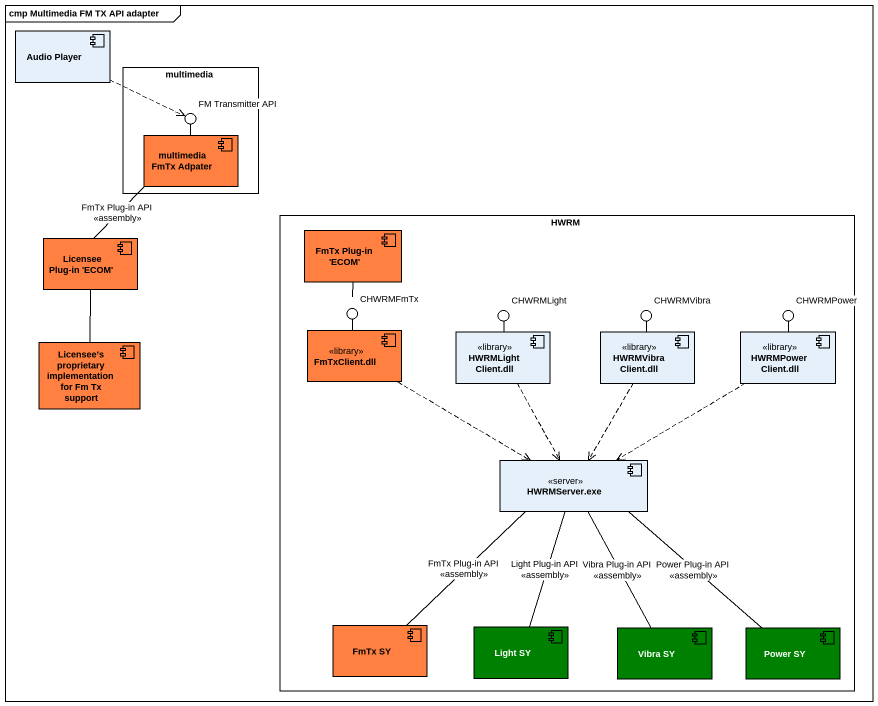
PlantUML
@startuml
mainframe cmp Multimedia FM TX API adapter
component "Audio Player" as Audio_Player
rectangle multimedia {
  component "multimedia FmTx Adpater" as multimedia_FmTx_Adpater #FF8040
}
() "FM Transmitter API" as FM_Transmitter_API #FF8000
rectangle HWRM {
  component "FmTx Plug-in 'ECOM'" as FmTx_Plug_in_ECOM #FF8040
  component "FmTxClient.dll" as FmTxClient_dll <<library>> #FF8040
  component "HWRMLightClient.dll" as HWRMLightClient_dll <<library>>
  component "HWRMVibraClient.dll" as HWRMVibraClient_dll <<library>>
  component "HWRMPowerClient.dll" as HWRMPowerClient_dll <<library>>
  component "HWRMServer.exe" as HWRMServer_exe <<server>>
  component "FmTx SY" as FmTx_SY #FF8040
  component "Light SY" as Light_SY #008000
  component "Vibra SY" as Vibra_SY #008000
  component "Power SY" as Power_SY #008000
}
component "Licensee Plug-in 'ECOM'" as Licensee_Plug_in_ECOM #FF8040
() CHWRMFmTx #FF8000
() CHWRMLight
() CHWRMVibra
() CHWRMPower
component "Licensee’s proprietary implementation for Fm Tx support" as Licensee_s_proprietary #FF8040
multimedia_FmTx_Adpater -up- FM_Transmitter_API
FmTxClient_dll -up- CHWRMFmTx
HWRMLightClient_dll -up- CHWRMLight
HWRMVibraClient_dll -up- CHWRMVibra
HWRMPowerClient_dll -up- CHWRMPower
Audio_Player .right.> FM_Transmitter_API
multimedia_FmTx_Adpater -- Licensee_Plug_in_ECOM : FmTx Plug-in API\n<<assembly>>
Licensee_Plug_in_ECOM -- Licensee_s_proprietary
FmTx_Plug_in_ECOM -- CHWRMFmTx
FmTxClient_dll .right.> HWRMServer_exe
HWRMLightClient_dll ..> HWRMServer_exe
HWRMVibraClient_dll ..> HWRMServer_exe
HWRMPowerClient_dll .left.> HWRMServer_exe
HWRMServer_exe -- FmTx_SY : FmTx Plug-in API\n<<assembly>>
HWRMServer_exe -- Light_SY : Light Plug-in API\n<<assembly>>
HWRMServer_exe -- Vibra_SY : Vibra Plug-in API\n<<assembly>>
HWRMServer_exe -- Power_SY : Power Plug-in API\n<<assembly>>
@enduml
